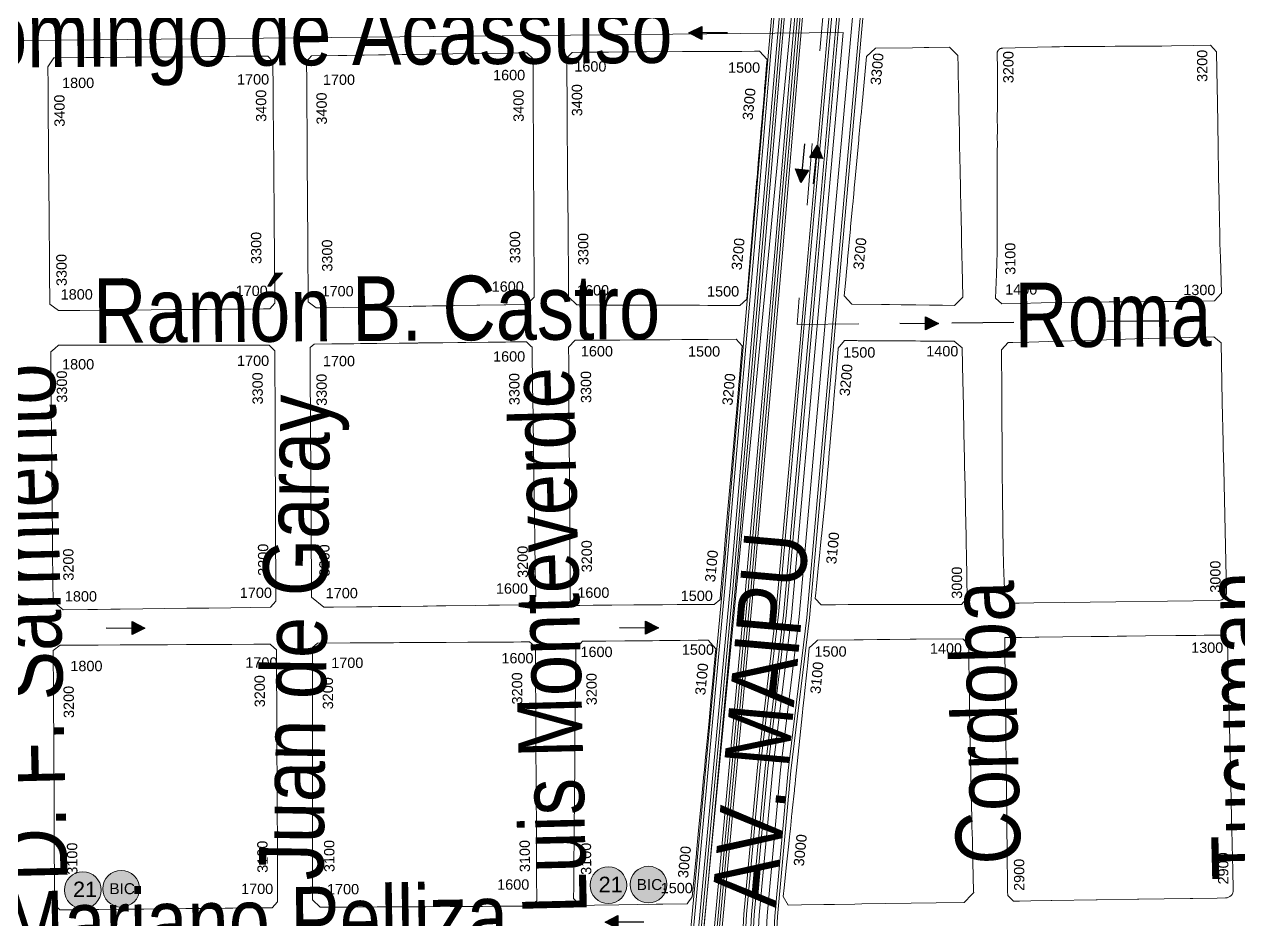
# Model space of a CAD drawing. Header units: millimetres. Extents: x 11558 to 23675, y 49449 to 61482.
# Drawn here: x 19556.8 to 20027.1, y 57020 to 57366.7 of the extents above; entities that cross this region are included whole.
import ezdxf

# ---------------------------------------------------------------- set-up
doc = ezdxf.new("R2010")
doc.units = ezdxf.units.MM
doc.linetypes.add('ACAD_ISO03W100', pattern=[30, 12, -18])
for name, color, linetype in [('0. plano base - nombres calles', 22, 'Continuous'), ('0. Plano Base - PLANO', 254, 'Continuous'), ('0. Plano base - sentido calles', 253, 'Continuous'), ('0.BARRIOS - DIVISIÓN', 12, 'ACAD_ISO03W100'), ('7. puesta en valor CC la lucila', 212, 'Continuous'), ('Linea 343 IDA', 55, 'Continuous'), ('Linea 343 REGRESO', 125, 'Continuous'), ('numeración', 7, 'Continuous')]:
    doc.layers.add(name, color=color, linetype=linetype)
for name, color, linetype, true_color in [('Linea 152 IDA', 7, 'Continuous', 0x070721), ('Linea 152 REGRESO', 7, 'Continuous', 0xff0a0a), ('Linea 19 Estación Carapachay', 7, 'Continuous', 0xa80000), ('Linea 19 Plaza Miserere', 7, 'Continuous', 0x575757), ('Linea 203 IDA', 7, 'Continuous', 0xc2c200), ('Linea 203 REGRESO', 7, 'Continuous', 0x9e7700), ('Linea 21 IDA Ramal F', 7, 'Continuous', 0x001861), ('Linea 21 IDA Ramal G', 7, 'Continuous', 0x001861), ('Linea 21 REGRO Ramal G', 7, 'Continuous', 0x0a47ff), ('Linea 314 IDA', 7, 'Continuous', 0x141414), ('Linea 314 REGRESO', 7, 'Continuous', 0xe00000), ('Linea 365 IDA', 7, 'Continuous', 0xdb6e00), ('Linea 365 REGRESO', 7, 'Continuous', 0xcc3300), ('Linea 60 Constitución-barramcas x Fleming IDA', 7, 'Continuous', 0x660000), ('Linea 60 Constitución-barrancas x Fleming VUELTA', 7, 'Continuous', 0xbcab76), ('Linea 71 IDA', 7, 'Continuous', 0xff2424), ('Linea 71 REGRESO', 7, 'Continuous', 0x2e62ff)]:
    doc.layers.add(name, color=color, linetype=linetype, true_color=true_color)
doc.layers.add('Linea Bicentenario Nueva', color=7, linetype='Continuous', true_color=0x0000cc, transparency=0.05)
doc.layers.get('7. puesta en valor CC la lucila').off()
doc.styles.get("Standard").update_dxf_attribs({"font": 'arial.ttf'})

# ---------------------------------------------------------------- blocks, each defined once
blk = doc.blocks.new('MANZANAS')
at = {"layer": '0. Plano Base - PLANO', "color": 0, "linetype": 'Continuous', "lineweight": 5}
for points in [[(5638456.67, 6181154.19), (5638450.53, 6181150.8), (5638447.32, 6181151.59), (5638443.34, 6181160.02), (5638441.5, 6181163.9), (5638439.63, 6181167.84), (5638435.62, 6181175.57), (5638430.75, 6181184.97), (5638425.88, 6181194.36), (5638421.92, 6181201.98), (5638420.19, 6181205.32), (5638419.44, 6181206.75), (5638417.85, 6181209.83), (5638415.63, 6181214.09), (5638413.88, 6181217.48), (5638412.69, 6181219.77), (5638411.52, 6181222.02), (5638410.07, 6181224.84), (5638409.89, 6181225.18), (5638408.38, 6181228.08), (5638407.02, 6181230.71), (5638404.23, 6181235.87), (5638404.2, 6181235.92), (5638404.17, 6181235.98), (5638404.13, 6181236.05), (5638404.1, 6181236.12), (5638404.06, 6181236.22), (5638404.04, 6181236.29), (5638404.02, 6181236.36), (5638404, 6181236.46), (5638403.98, 6181236.57), (5638403.96, 6181236.68), (5638403.95, 6181236.79), (5638403.95, 6181236.87), (5638403.95, 6181236.94), (5638403.95, 6181237.04), (5638403.96, 6181237.15), (5638403.97, 6181237.26), (5638403.99, 6181237.34), (5638404, 6181237.41), (5638404.03, 6181237.5), (5638404.06, 6181237.59), (5638404.08, 6181237.66), (5638404.11, 6181237.73), (5638404.14, 6181237.8), (5638404.17, 6181237.87), (5638404.2, 6181237.93), (5638404.24, 6181237.99), (5638404.28, 6181238.05), (5638404.33, 6181238.14), (5638404.38, 6181238.21), (5638404.44, 6181238.27), (5638404.5, 6181238.35), (5638404.57, 6181238.42), (5638404.63, 6181238.48), (5638404.69, 6181238.53), (5638404.77, 6181238.6), (5638404.84, 6181238.64), (5638404.93, 6181238.7), (5638404.98, 6181238.74), (5638405.05, 6181238.77), (5638405.12, 6181238.82), (5638405.2, 6181238.85), (5638409.36, 6181241.15), (5638416.99, 6181245.36), (5638421.84, 6181248.04), (5638424.37, 6181249.44), (5638425.97, 6181250.32), (5638427.7, 6181251.23), (5638432.23, 6181253.62), (5638435.97, 6181255.59), (5638439.95, 6181257.69), (5638443.41, 6181259.51), (5638447.55, 6181261.69), (5638452.24, 6181264.16), (5638454.9, 6181265.56), (5638459.39, 6181267.93), (5638462.72, 6181269.74), (5638470.32, 6181273.89), (5638476, 6181276.99), (5638479.27, 6181275.71), (5638482.73, 6181269.31), (5638488.57, 6181258.52), (5638492.62, 6181251.04), (5638496.8, 6181243.31), (5638501.72, 6181234.23), (5638502.36, 6181233.05), (5638506.69, 6181225.05), (5638510.62, 6181217.78), (5638512.7, 6181214.04), (5638514.65, 6181210.53), (5638516.07, 6181207.97), (5638517.32, 6181205.72), (5638524.01, 6181193.68), (5638522.98, 6181189.82), (5638514.62, 6181185.24), (5638514.55, 6181185.2), (5638509.85, 6181182.71), (5638505.31, 6181180.3), (5638503.44, 6181179.31), (5638496.2, 6181175.48), (5638487.03, 6181170.62), (5638479.38, 6181166.55), (5638471.66, 6181162.47), (5638471.59, 6181162.43), (5638463.87, 6181158.16)], [(5638409.21, 6181129.07), (5638398.95, 6181123.88), (5638394.89, 6181125.4), (5638393.03, 6181129.98), (5638390.84, 6181135.35), (5638389.95, 6181137.53), (5638389.8, 6181137.89), (5638389.69, 6181138.17), (5638389.55, 6181138.52), (5638385.06, 6181149.55), (5638384.92, 6181149.88), (5638384.76, 6181150.28), (5638381.79, 6181157.59), (5638381.66, 6181157.9), (5638381.49, 6181158.32), (5638379.92, 6181162.18), (5638378.46, 6181165.76), (5638378.32, 6181166.1), (5638378.15, 6181166.52), (5638372.01, 6181181.61), (5638371.87, 6181181.97), (5638371.69, 6181182.41), (5638370.09, 6181186.33), (5638368.67, 6181189.82), (5638368.51, 6181190.23), (5638368.38, 6181190.54), (5638366.76, 6181194.53), (5638365.2, 6181198.36), (5638365.17, 6181198.43), (5638359.81, 6181211.61), (5638361.42, 6181216.08), (5638374.05, 6181222.84), (5638378.02, 6181224.96), (5638379.64, 6181225.83), (5638386.67, 6181229.59), (5638391.02, 6181228.29), (5638393.12, 6181224.44), (5638394.58, 6181221.76), (5638394.76, 6181221.42), (5638396.42, 6181218.38), (5638397.04, 6181217.24), (5638398.98, 6181213.69), (5638399.33, 6181213.04), (5638401.38, 6181209.3), (5638402.8, 6181206.68), (5638403.24, 6181205.88), (5638403.49, 6181205.42), (5638404.89, 6181202.86), (5638406.77, 6181199.41), (5638407.19, 6181198.64), (5638410.56, 6181192.46), (5638411.81, 6181190.16), (5638416.19, 6181182.13), (5638416.42, 6181181.71), (5638421.11, 6181173.11), (5638424.03, 6181167.75), (5638425.33, 6181165.37), (5638425.42, 6181165.2), (5638428.11, 6181160.27), (5638430.06, 6181156.7), (5638435.83, 6181146.12), (5638434.51, 6181141.86), (5638430.34, 6181139.75), (5638425.86, 6181137.48), (5638421.06, 6181135.06), (5638416.59, 6181132.8), (5638416.09, 6181132.55), (5638411.97, 6181130.47)], [(5638305.33, 6181074.92), (5638304.64, 6181074.56), (5638300.3, 6181075.92), (5638299.19, 6181078.02), (5638295.21, 6181085.52), (5638294.67, 6181086.54), (5638291.16, 6181093.17), (5638287.11, 6181100.82), (5638283.05, 6181108.47), (5638279, 6181116.13), (5638275, 6181123.67), (5638270.93, 6181131.37), (5638269.61, 6181133.87), (5638268.18, 6181136.58), (5638266.89, 6181139.01), (5638264.97, 6181142.65), (5638264.49, 6181143.56), (5638263.41, 6181145.61), (5638262.87, 6181146.63), (5638261.65, 6181148.93), (5638260.39, 6181151.33), (5638259.09, 6181153.79), (5638257.03, 6181157.68), (5638257.29, 6181158.55), (5638257.88, 6181160.47), (5638261.98, 6181162.65), (5638265.11, 6181164.31), (5638270.38, 6181167.11), (5638275.53, 6181169.82), (5638277.61, 6181170.91), (5638283.34, 6181173.93), (5638295.69, 6181180.43), (5638298.65, 6181181.99), (5638298.92, 6181182.14), (5638303.12, 6181184.34), (5638310.52, 6181188.24), (5638316.09, 6181191.17), (5638320.35, 6181193.41), (5638322.1, 6181194.33), (5638326.16, 6181192.87), (5638327.01, 6181190.84), (5638328.97, 6181186.1), (5638330.09, 6181183.42), (5638330.45, 6181182.56), (5638330.92, 6181181.43), (5638333.3, 6181175.71), (5638333.81, 6181174.5), (5638333.99, 6181174.06), (5638334.96, 6181171.74), (5638336.99, 6181166.85), (5638337.17, 6181166.43), (5638338.38, 6181163.52), (5638340.51, 6181158.41), (5638341.01, 6181157.22), (5638343.82, 6181150.45), (5638344.02, 6181149.97), (5638346.94, 6181142.96), (5638347.18, 6181142.38), (5638347.27, 6181142.19), (5638349.33, 6181137.22), (5638350.48, 6181134.46), (5638350.57, 6181134.26), (5638355.85, 6181121.57), (5638357.21, 6181118.31), (5638357.64, 6181117.27), (5638361.95, 6181106.92), (5638360.67, 6181103.46), (5638353.21, 6181099.61), (5638349.65, 6181097.77), (5638346.88, 6181096.35), (5638344.46, 6181095.1), (5638336.94, 6181091.22), (5638333.71, 6181089.55), (5638329.07, 6181087.16), (5638326.22, 6181085.69), (5638325.34, 6181085.24), (5638321.3, 6181083.15), (5638312.37, 6181078.55)], [(5638219.01, 6181028.88), (5638215.54, 6181027), (5638211.71, 6181027.65), (5638209.25, 6181032.31), (5638207.37, 6181035.88), (5638207.13, 6181036.34), (5638206.16, 6181038.16), (5638202.17, 6181045.73), (5638198.13, 6181053.38), (5638196.42, 6181056.62), (5638194.94, 6181059.44), (5638193.67, 6181061.83), (5638192.03, 6181064.94), (5638187.65, 6181073.25), (5638186.04, 6181076.29), (5638181.9, 6181084.13), (5638180.18, 6181087.39), (5638179.19, 6181089.27), (5638177.99, 6181091.55), (5638175.24, 6181096.77), (5638173.88, 6181099.33), (5638172.08, 6181102.74), (5638168.28, 6181109.95), (5638168.57, 6181111.23), (5638168.62, 6181111.44), (5638168.91, 6181112.74), (5638178.04, 6181117.64), (5638180.67, 6181119.05), (5638180.97, 6181119.21), (5638184.9, 6181121.33), (5638186.94, 6181122.42), (5638191.87, 6181125.06), (5638194.18, 6181126.31), (5638199.86, 6181129.36), (5638201.94, 6181130.47), (5638208.31, 6181133.9), (5638209.66, 6181134.62), (5638217.15, 6181138.64), (5638224.91, 6181142.81), (5638236.11, 6181148.83), (5638240.25, 6181151.05), (5638242.48, 6181152.25), (5638245.6, 6181151.31), (5638246.75, 6181149.12), (5638248.67, 6181145.47), (5638249.84, 6181143.25), (5638251.11, 6181140.83), (5638255.28, 6181132.9), (5638259.23, 6181125.39), (5638263.29, 6181117.67), (5638267.34, 6181109.97), (5638271.32, 6181102.39), (5638275.24, 6181094.93), (5638275.43, 6181094.58), (5638276.83, 6181091.92), (5638279.3, 6181087.22), (5638283.27, 6181079.68), (5638285.15, 6181076.09), (5638288.56, 6181069.62), (5638287.46, 6181065.86), (5638280.21, 6181061.94), (5638279.64, 6181061.63), (5638271.29, 6181057.12), (5638270.34, 6181056.6), (5638262.79, 6181052.53), (5638261.62, 6181051.9), (5638259.05, 6181050.51), (5638258.54, 6181050.23), (5638258.02, 6181049.95), (5638255.6, 6181048.65), (5638255.19, 6181048.42), (5638252.87, 6181047.17), (5638251.56, 6181046.46), (5638249.97, 6181045.6), (5638248.55, 6181044.84), (5638247.82, 6181044.44), (5638247.5, 6181044.27), (5638247.26, 6181044.14), (5638240.55, 6181040.52), (5638240.11, 6181040.28), (5638239.89, 6181040.16), (5638237.77, 6181039.02), (5638232.38, 6181036.1), (5638224.78, 6181032)], [(5638447.02, 6181017.76), (5638442.06, 6181015.17), (5638438.89, 6181016.3), (5638438.11, 6181018.27), (5638437.16, 6181020.66), (5638434.06, 6181028.47), (5638433.76, 6181029.23), (5638430.29, 6181037.93), (5638430.15, 6181038.28), (5638429.98, 6181038.7), (5638426.6, 6181047.19), (5638426.44, 6181047.58), (5638426.25, 6181048.05), (5638423.72, 6181054.41), (5638422.67, 6181056.93), (5638420.8, 6181061.44), (5638418.71, 6181066.48), (5638417.52, 6181069.32), (5638417.38, 6181069.68), (5638416.14, 6181072.67), (5638415.07, 6181075.23), (5638415.02, 6181075.36), (5638414.95, 6181075.52), (5638411.12, 6181084.73), (5638411.07, 6181084.86), (5638411.01, 6181084.99), (5638409.13, 6181089.53), (5638407.46, 6181093.56), (5638407.29, 6181093.97), (5638407.09, 6181094.46), (5638405.79, 6181097.59), (5638404.63, 6181100.38), (5638402.31, 6181105.97), (5638402.12, 6181106.42), (5638403.01, 6181110.12), (5638404.38, 6181110.82), (5638407.22, 6181112.28), (5638407.65, 6181112.5), (5638409.74, 6181113.57), (5638414.99, 6181116.26), (5638417.79, 6181117.7), (5638426.72, 6181122.27), (5638427.47, 6181122.66), (5638429.1, 6181123.49), (5638439.23, 6181128.68), (5638440.72, 6181129.44), (5638444.76, 6181128.59), (5638450.98, 6181117.18), (5638452.91, 6181113.65), (5638455.82, 6181108.31), (5638460.57, 6181099.59), (5638465.3, 6181090.9), (5638466.67, 6181088.39), (5638470.3, 6181081.72), (5638474.84, 6181073.4), (5638479.61, 6181064.63), (5638481.22, 6181061.69), (5638482.95, 6181058.5), (5638484.38, 6181055.88), (5638485.92, 6181053.05), (5638486, 6181052.92), (5638486.13, 6181052.67), (5638487.46, 6181050.23), (5638491.06, 6181043.61), (5638490.22, 6181040.33), (5638486.9, 6181038.6), (5638485.78, 6181038.01), (5638484.66, 6181037.43), (5638481.31, 6181035.68), (5638478.38, 6181034.15), (5638471.16, 6181030.38), (5638462.61, 6181025.91), (5638462.08, 6181025.63), (5638451.4, 6181020.06)], [(5638128.26, 6180980.46), (5638127.44, 6180980.03), (5638123.34, 6180980.71), (5638122.29, 6180982.69), (5638118.62, 6180989.63), (5638117.92, 6180990.95), (5638113.88, 6180998.57), (5638109.85, 6181006.17), (5638105.69, 6181014.02), (5638103.57, 6181018.02), (5638102.89, 6181019.3), (5638101.64, 6181021.66), (5638097.72, 6181029.06), (5638097.22, 6181030.01), (5638096.74, 6181030.91), (5638095.43, 6181033.39), (5638093.64, 6181036.77), (5638089.59, 6181044.41), (5638085.55, 6181052.03), (5638084.18, 6181054.62), (5638083.2, 6181056.46), (5638080.81, 6181060.98), (5638080.29, 6181061.96), (5638080.74, 6181066.01), (5638081.49, 6181066.41), (5638091.71, 6181071.84), (5638094.51, 6181073.32), (5638097.87, 6181075.11), (5638105.48, 6181079.14), (5638109.33, 6181081.19), (5638128.71, 6181091.48), (5638134.39, 6181094.5), (5638136.17, 6181095.44), (5638140.79, 6181097.89), (5638143.15, 6181099.15), (5638143.95, 6181099.57), (5638146.72, 6181101.04), (5638150.73, 6181103.17), (5638150.78, 6181103.2), (5638153.97, 6181104.89), (5638156.67, 6181103.93), (5638158.7, 6181100.1), (5638159.94, 6181097.76), (5638162.36, 6181093.19), (5638163.91, 6181090.28), (5638166.49, 6181085.41), (5638168.31, 6181081.98), (5638170.35, 6181078.13), (5638171.09, 6181076.75), (5638174.47, 6181070.37), (5638175.87, 6181067.73), (5638175.97, 6181067.55), (5638178.63, 6181062.54), (5638182.53, 6181055.18), (5638186.6, 6181047.51), (5638187, 6181046.76), (5638190.57, 6181040.03), (5638190.81, 6181039.58), (5638191.99, 6181037.34), (5638194.91, 6181031.84), (5638196.96, 6181027.99), (5638200.51, 6181021.29), (5638199.74, 6181018.36), (5638197.67, 6181017.26), (5638193.36, 6181014.98), (5638182.08, 6181008.99), (5638180.82, 6181008.33), (5638178.32, 6181007), (5638174.26, 6181004.85), (5638166.82, 6181000.91), (5638159.17, 6180996.85), (5638151.41, 6180992.73), (5638143.77, 6180988.68), (5638134.74, 6180983.9), (5638129.67, 6180981.21)], [(5638359.28, 6180971.88), (5638358.1, 6180971.25), (5638354.98, 6180972.07), (5638354.61, 6180972.78), (5638350.06, 6180981.39), (5638349.63, 6180982.19), (5638348.43, 6180984.47), (5638347.17, 6180986.87), (5638344.37, 6180992.16), (5638340.26, 6180999.96), (5638336.28, 6181007.48), (5638336.24, 6181007.52), (5638334.89, 6181010.13), (5638333.13, 6181013.45), (5638332.18, 6181015.25), (5638330.66, 6181018.14), (5638327.93, 6181023.31), (5638324.04, 6181030.67), (5638320.22, 6181037.91), (5638316.15, 6181045.63), (5638311.97, 6181053.53), (5638309.33, 6181058.55), (5638310.32, 6181062.09), (5638313.22, 6181063.62), (5638315.98, 6181065.07), (5638319.42, 6181066.89), (5638323.13, 6181068.84), (5638325.69, 6181070.2), (5638330.05, 6181072.5), (5638333.68, 6181074.41), (5638334.26, 6181074.72), (5638338.39, 6181076.9), (5638342.72, 6181079.19), (5638346.92, 6181081.4), (5638351.86, 6181084.01), (5638355.88, 6181086.13), (5638365.54, 6181091.23), (5638368.76, 6181090.05), (5638371.69, 6181082.95), (5638373.62, 6181078.28), (5638374.52, 6181076.12), (5638374.6, 6181075.91), (5638377.52, 6181068.84), (5638380.88, 6181060.72), (5638384.24, 6181052.58), (5638387.58, 6181044.48), (5638390.84, 6181036.6), (5638394.06, 6181028.79), (5638394.15, 6181028.57), (5638397.55, 6181020.36), (5638400.84, 6181012.39), (5638403.23, 6181006.6), (5638403.95, 6181004.86), (5638403.99, 6181004.77), (5638405.54, 6181001.03), (5638406.45, 6180998.85), (5638406.42, 6180998.8), (5638405.31, 6180996.21), (5638405.24, 6180996.18), (5638399.69, 6180993.24), (5638393, 6180989.71), (5638392.6, 6180989.5), (5638387.55, 6180986.83), (5638385.4, 6180985.69), (5638383.31, 6180984.58), (5638382.52, 6180984.17), (5638377.8, 6180981.67), (5638370.22, 6180977.66), (5638367.13, 6180976.03), (5638365.66, 6180975.25), (5638363.79, 6180974.27)], [(5638273.2, 6180926.33), (5638271.6, 6180925.47), (5638265.59, 6180926.81), (5638261.04, 6180935.45), (5638259.74, 6180937.92), (5638259.45, 6180938.45), (5638259.39, 6180938.57), (5638258.03, 6180941.15), (5638255.62, 6180945.72), (5638251.25, 6180954.01), (5638247.25, 6180961.58), (5638243.64, 6180968.44), (5638243.43, 6180968.82), (5638239.91, 6180975.5), (5638238.42, 6180978.34), (5638235.95, 6180983.01), (5638234.45, 6180985.85), (5638232.14, 6180990.23), (5638230.87, 6180992.63), (5638228.17, 6180997.77), (5638226.72, 6181000.5), (5638225.58, 6181002.68), (5638224.28, 6181005.14), (5638222.67, 6181008.2), (5638221.14, 6181011.08), (5638220.53, 6181012.25), (5638221.36, 6181014.21), (5638221.41, 6181014.24), (5638227.35, 6181017.41), (5638230.12, 6181018.88), (5638232.66, 6181020.24), (5638234.93, 6181021.45), (5638237.1, 6181022.61), (5638241.5, 6181024.95), (5638242.73, 6181025.61), (5638250.39, 6181029.69), (5638251.19, 6181030.12), (5638253.24, 6181031.21), (5638253.38, 6181031.29), (5638254.47, 6181031.87), (5638255.09, 6181032.2), (5638256.73, 6181033.07), (5638256.93, 6181033.18), (5638257.51, 6181033.49), (5638265.33, 6181037.66), (5638270.38, 6181040.35), (5638273.16, 6181041.84), (5638280.79, 6181045.9), (5638286.72, 6181049.06), (5638288.39, 6181049.96), (5638292.21, 6181051.99), (5638293.86, 6181052.88), (5638296.13, 6181052.19), (5638296.76, 6181052.01), (5638299.89, 6181046.2), (5638301.24, 6181043.69), (5638301.78, 6181042.69), (5638303.11, 6181040.22), (5638307.18, 6181032.66), (5638308.84, 6181029.58), (5638310.47, 6181026.55), (5638311.92, 6181023.87), (5638313.23, 6181021.44), (5638316.11, 6181016.08), (5638317.79, 6181012.97), (5638319.69, 6181009.44), (5638323.63, 6181002.11), (5638327.57, 6180994.81), (5638332.5, 6180985.66), (5638337.43, 6180976.5), (5638342.45, 6180967.18), (5638340.75, 6180962.49), (5638331.62, 6180957.6), (5638327.83, 6180955.57), (5638323.33, 6180953.17), (5638313.25, 6180947.77), (5638311.26, 6180946.7), (5638310.05, 6180946.05), (5638306.99, 6180944.42), (5638305.59, 6180943.67), (5638297.88, 6180939.54), (5638290.31, 6180935.49), (5638287.98, 6180934.24), (5638282.81, 6180931.47), (5638274.94, 6180927.26)], [(5638531.75, 6180969.09), (5638533.5, 6180965.93), (5638535.99, 6180961.43), (5638539.98, 6180954.2), (5638540.13, 6180953.93), (5638545.69, 6180943.86), (5638545.88, 6180943.53), (5638545.58, 6180942.53), (5638544.34, 6180938.42), (5638534.8, 6180933.28), (5638526.35, 6180928.73), (5638517.49, 6180923.96), (5638509.44, 6180919.63), (5638507.03, 6180918.33), (5638500.15, 6180914.62), (5638496.49, 6180912.65), (5638488.87, 6180908.55), (5638484.35, 6180906.11), (5638481.12, 6180908.22), (5638479.9, 6180911.32), (5638476.63, 6180919.63), (5638475.33, 6180922.92), (5638473.65, 6180927.21), (5638472.62, 6180929.82), (5638472.23, 6180930.8), (5638471.46, 6180932.77), (5638470.98, 6180933.98), (5638470.42, 6180935.4), (5638469.26, 6180938.35), (5638469.12, 6180938.73), (5638468.9, 6180939.28), (5638466.03, 6180946.56), (5638465.81, 6180947.15), (5638465.12, 6180948.89), (5638464.46, 6180950.56), (5638462.23, 6180956.24), (5638454.92, 6180974.82), (5638454.33, 6180976.33), (5638452.74, 6180980.36), (5638452.28, 6180981.53), (5638449.12, 6180989.57), (5638448.74, 6180990.54), (5638447.78, 6180992.97), (5638445.7, 6180998.28), (5638446.84, 6181001.5), (5638447.15, 6181002.36), (5638447.27, 6181002.43), (5638459.71, 6181009.03), (5638459.92, 6181009.14), (5638462.8, 6181010.67), (5638467.56, 6181013.2), (5638471.94, 6181015.52), (5638478.82, 6181019.17), (5638480.95, 6181020.3), (5638496.83, 6181028.73), (5638499.95, 6181027.72), (5638504.16, 6181019.86), (5638505.14, 6181018.02), (5638505.7, 6181016.98), (5638507.43, 6181013.77), (5638510.1, 6181008.8), (5638510.48, 6181008.1), (5638512.09, 6181005.15), (5638514.5, 6181000.7), (5638515.08, 6180999.65), (5638518.93, 6180992.56), (5638523.45, 6180984.27), (5638527.67, 6180976.51)], [(5638190.96, 6180882.62), (5638182.45, 6180878.06), (5638180.47, 6180878.48), (5638177.53, 6180879.12), (5638173.98, 6180885.8), (5638173.11, 6180887.43), (5638169.1, 6180895), (5638164.98, 6180902.75), (5638160.91, 6180910.42), (5638156.88, 6180918), (5638156.59, 6180918.54), (5638154.36, 6180922.75), (5638152.76, 6180925.76), (5638151.79, 6180927.6), (5638148.74, 6180933.33), (5638140.75, 6180948.38), (5638137.56, 6180954.38), (5638136.52, 6180956.33), (5638132.2, 6180964.49), (5638132.97, 6180966.42), (5638133.66, 6180968.17), (5638137.49, 6180970.16), (5638139.57, 6180971.24), (5638146.36, 6180974.77), (5638151.46, 6180977.43), (5638154.13, 6180978.82), (5638161.71, 6180982.76), (5638165.02, 6180984.48), (5638169.43, 6180986.78), (5638173.71, 6180989), (5638177.28, 6180990.86), (5638184.97, 6180994.86), (5638189.76, 6180997.35), (5638192.44, 6180998.75), (5638192.93, 6180999), (5638197.53, 6181001.39), (5638200.24, 6181002.8), (5638203.73, 6181004.62), (5638205.57, 6181005.58), (5638206.01, 6181005.81), (5638207.29, 6181005.41), (5638208.99, 6181004.89), (5638211.49, 6181000.13), (5638211.91, 6180999.32), (5638213.56, 6180996.19), (5638217.39, 6180988.87), (5638221.39, 6180981.26), (5638225.49, 6180973.45), (5638229.61, 6180965.59), (5638233.66, 6180957.87), (5638235.71, 6180953.96), (5638237.8, 6180949.97), (5638238.09, 6180949.43), (5638240.07, 6180945.65), (5638241.61, 6180942.71), (5638243.29, 6180939.51), (5638245.81, 6180934.71), (5638247.1, 6180932.24), (5638249.67, 6180927.34), (5638250.99, 6180924.83), (5638252.54, 6180921.87), (5638254.04, 6180919.02), (5638253.33, 6180916.03), (5638246.56, 6180912.4), (5638239.73, 6180908.74), (5638232.19, 6180904.7), (5638224.69, 6180900.68), (5638217.09, 6180896.62), (5638209.68, 6180892.65), (5638201.91, 6180888.48), (5638201.56, 6180888.3), (5638198.71, 6180886.77), (5638194.24, 6180884.38)], [(5638417.78, 6180871.44), (5638413.13, 6180868.91), (5638409.42, 6180870.07), (5638407.32, 6180874.21), (5638403.86, 6180881.01), (5638402.35, 6180883.97), (5638401.96, 6180884.74), (5638400.21, 6180888.18), (5638397.17, 6180894.15), (5638395.71, 6180897.02), (5638393.53, 6180901.32), (5638390.96, 6180906.35), (5638386.23, 6180915.67), (5638381.6, 6180924.76), (5638376.9, 6180933.99), (5638372.08, 6180943.48), (5638366.28, 6180954.88), (5638365.66, 6180956.1), (5638366.6, 6180960.02), (5638369.03, 6180961.31), (5638372.58, 6180963.19), (5638372.82, 6180963.32), (5638374.59, 6180964.26), (5638381.09, 6180967.7), (5638381.19, 6180967.75), (5638381.38, 6180967.86), (5638382.83, 6180968.62), (5638388.48, 6180971.62), (5638390, 6180972.42), (5638390.58, 6180972.73), (5638392.99, 6180974.01), (5638399.13, 6180977.26), (5638400, 6180977.72), (5638406.14, 6180980.97), (5638409.55, 6180982.78), (5638413.78, 6180981.17), (5638414.64, 6180979.05), (5638415.3, 6180977.42), (5638416.66, 6180974.07), (5638416.95, 6180973.34), (5638417.83, 6180971.15), (5638419.93, 6180965.96), (5638420.25, 6180965.17), (5638424.26, 6180955.27), (5638428.15, 6180945.64), (5638430.06, 6180940.92), (5638430.83, 6180939.02), (5638431.86, 6180936.47), (5638432.05, 6180936.01), (5638435.87, 6180926.56), (5638439.72, 6180917.03), (5638443.45, 6180907.82), (5638443.65, 6180907.32), (5638447.51, 6180897.79), (5638449, 6180894.09), (5638449.92, 6180891.83), (5638449.81, 6180891.16), (5638449.53, 6180889.45), (5638449.37, 6180888.47), (5638441.09, 6180884), (5638440.66, 6180883.77), (5638439.2, 6180882.98), (5638438.84, 6180882.79), (5638426.09, 6180875.9)], [(5638326.97, 6180823.42), (5638323.86, 6180821.78), (5638319.98, 6180822.99), (5638317.44, 6180827.82), (5638315.43, 6180831.64), (5638314.66, 6180833.12), (5638304.45, 6180852.79), (5638302.77, 6180856.04), (5638299.98, 6180861.4), (5638296.78, 6180867.57), (5638295.61, 6180869.84), (5638291.3, 6180878.14), (5638288.09, 6180884.32), (5638286.86, 6180886.7), (5638282.08, 6180895.9), (5638279.44, 6180901), (5638274.96, 6180909.64), (5638275.83, 6180912.06), (5638276.09, 6180912.2), (5638286.99, 6180917.94), (5638295.26, 6180922.3), (5638298.48, 6180923.99), (5638301.88, 6180925.78), (5638303.88, 6180926.84), (5638312.02, 6180931.12), (5638314.5, 6180932.43), (5638319.93, 6180935.29), (5638327.31, 6180939.17), (5638335.1, 6180943.27), (5638343.01, 6180947.43), (5638345.64, 6180948.82), (5638347.22, 6180949.65), (5638348.53, 6180950.34), (5638349.69, 6180950.09), (5638351.4, 6180949.71), (5638353.91, 6180944.94), (5638357, 6180939.07), (5638358.8, 6180935.65), (5638360.61, 6180932.2), (5638363.68, 6180926.37), (5638364.84, 6180924.17), (5638366.59, 6180920.84), (5638368.4, 6180917.41), (5638370.63, 6180913.16), (5638374.58, 6180905.64), (5638376.48, 6180902.03), (5638378.25, 6180898.68), (5638378.61, 6180897.99), (5638383.17, 6180889.32), (5638384.8, 6180886.22), (5638387.63, 6180880.84), (5638392.76, 6180871.1), (5638397.17, 6180862.72), (5638395.74, 6180859.57), (5638388.49, 6180855.76), (5638385.23, 6180854.05), (5638379.54, 6180851.06), (5638376.95, 6180849.69), (5638376.52, 6180849.46), (5638368.86, 6180845.44), (5638368.44, 6180845.22), (5638360.14, 6180840.85), (5638351.63, 6180836.38), (5638349.02, 6180835.01), (5638346.42, 6180833.64), (5638343.48, 6180832.1), (5638334.88, 6180827.58)], [(5638240.7, 6180777.45), (5638234.93, 6180774.37), (5638232.14, 6180775.3), (5638231.18, 6180777.12), (5638226.17, 6180786.64), (5638223.47, 6180791.78), (5638218.41, 6180801.4), (5638217.35, 6180803.4), (5638217.15, 6180803.8), (5638215.65, 6180806.64), (5638214.94, 6180808), (5638213.16, 6180811.37), (5638205.46, 6180826.02), (5638201.54, 6180833.47), (5638200.19, 6180836.04), (5638198.77, 6180838.73), (5638197.55, 6180841.05), (5638193.92, 6180847.95), (5638186.32, 6180862.39), (5638187.78, 6180865.37), (5638188.64, 6180865.82), (5638193.33, 6180868.3), (5638200.86, 6180872.26), (5638208.38, 6180876.22), (5638215.96, 6180880.21), (5638218.45, 6180881.52), (5638222.74, 6180883.78), (5638223.76, 6180884.32), (5638224.57, 6180884.74), (5638231.04, 6180888.15), (5638238.67, 6180892.17), (5638246.57, 6180896.32), (5638254.13, 6180900.31), (5638259.53, 6180903.15), (5638259.77, 6180903.28), (5638260.09, 6180903.19), (5638262.93, 6180902.46), (5638263.01, 6180902.29), (5638265.81, 6180896.93), (5638266.6, 6180895.47), (5638267.69, 6180893.39), (5638269.76, 6180889.45), (5638270.95, 6180887.19), (5638272.96, 6180883.37), (5638273.99, 6180881.4), (5638278.02, 6180873.73), (5638279.42, 6180871.07), (5638281.94, 6180866.28), (5638285.62, 6180859.29), (5638289.3, 6180852.28), (5638293.41, 6180844.45), (5638295.77, 6180839.97), (5638297.74, 6180836.23), (5638298, 6180835.72), (5638300.21, 6180831.53), (5638303.2, 6180825.84), (5638306.98, 6180818.64), (5638308.35, 6180816.02), (5638307.5, 6180813.07), (5638302.01, 6180810.15), (5638298.63, 6180808.34), (5638294.02, 6180805.89), (5638291.39, 6180804.45), (5638286.31, 6180801.78), (5638278.83, 6180797.79), (5638278, 6180797.34), (5638275.13, 6180795.81), (5638271.12, 6180793.67), (5638270.66, 6180793.43), (5638263.64, 6180789.68), (5638261.55, 6180788.57), (5638260.74, 6180788.14), (5638256.01, 6180785.62), (5638248.21, 6180781.46), (5638245.93, 6180780.24)]]:
    blk.add_lwpolyline(points, close=True, dxfattribs=at)
for points in [[(5638577.98, 6181087.69), (5638525.29, 6181059.4), (5638514.8, 6181053.77), (5638509.85, 6181051.12), (5638507.55, 6181049.88), (5638506.4, 6181050.26), (5638505.91, 6181050.42), (5638503.55, 6181051.2), (5638500.87, 6181055.89), (5638497.55, 6181061.67), (5638494.67, 6181066.91), (5638490.89, 6181073.78), (5638489.88, 6181075.69), (5638485.24, 6181084.47), (5638480.37, 6181093.68), (5638475.8, 6181102.32), (5638471.05, 6181111.3), (5638466.28, 6181120.34), (5638458.54, 6181134.98), (5638459.6, 6181138.65), (5638461.15, 6181139.51), (5638466.61, 6181142.55), (5638476.56, 6181148.08), (5638489.65, 6181155.36), (5638502.5, 6181162.51), (5638516.64, 6181170.37), (5638529.2, 6181177.35), (5638532.77, 6181176.53), (5638543.72, 6181156.53), (5638543.83, 6181156.34), (5638551.18, 6181142.92), (5638552.15, 6181141.15), (5638556.03, 6181134.06), (5638556.19, 6181133.77), (5638579.2, 6181091.77, -0.416688)], [(5638563.17, 6180948.77), (5638561.09, 6180947.65), (5638560.39, 6180947.88), (5638558.07, 6180948.63), (5638557.34, 6180950.01), (5638557.29, 6180950.1), (5638554.85, 6180954.66), (5638554.62, 6180955.08), (5638552.06, 6180959.88), (5638551.6, 6180960.73), (5638551.46, 6180961), (5638551.37, 6180961.16), (5638549.78, 6180964.13), (5638549.14, 6180965.34), (5638548.47, 6180966.6), (5638547.2, 6180968.97), (5638546.97, 6180969.4), (5638546.03, 6180971.16), (5638543.34, 6180976.2), (5638542.13, 6180978.47), (5638539.3, 6180983.75), (5638535.08, 6180991.65), (5638532.38, 6180996.7), (5638530.87, 6180999.51), (5638526.71, 6181007.3), (5638522.41, 6181015.35), (5638521.42, 6181017.21), (5638520.63, 6181018.67), (5638520.39, 6181019.13), (5638518.32, 6181023), (5638516.51, 6181026.38), (5638515.26, 6181028.74), (5638513.29, 6181032.41), (5638512.27, 6181034.33), (5638511.03, 6181036.65), (5638516.43, 6181039.54), (5638516.78, 6181039.73), (5638521.48, 6181042.24), (5638522.69, 6181042.88), (5638530.92, 6181047.28), (5638540.52, 6181052.41), (5638546.45, 6181055.58), (5638549.43, 6181057.17), (5638552.66, 6181058.9), (5638559.13, 6181062.36), (5638569.46, 6181067.88), (5638572.83, 6181069.68), (5638576.28, 6181071.52), (5638579.12, 6181073.05), (5638584.48, 6181075.91, -0.410769), (5638588.53, 6181074.71), (5638590.59, 6181070.95), (5638593.5, 6181065.65), (5638596.31, 6181060.53), (5638596.61, 6181059.99), (5638596.67, 6181059.88), (5638600.08, 6181053.66), (5638606.6, 6181041.79), (5638611.67, 6181032.57), (5638621.2, 6181015.2), (5638625.87, 6181006.69), (5638626.22, 6181006.06), (5638630.93, 6180997.48), (5638634.63, 6180990.75, -0.416409), (5638633.42, 6180986.66), (5638630.54, 6180985.11), (5638622.26, 6180980.64), (5638621.39, 6180980.17), (5638612.47, 6180975.36), (5638603.83, 6180970.7), (5638603.4, 6180970.47), (5638589.62, 6180963.04), (5638589.28, 6180962.85), (5638574.23, 6180954.74), (5638573.96, 6180954.59), (5638567.04, 6180950.86)]]:
    blk.add_lwpolyline(points, format="xyb", close=True, dxfattribs=at)
blk = doc.blocks.new('21 azul')
at = {"layer": 'Linea 21 IDA Ramal F', "lineweight": 211, "true_color": 0xededed}
h = blk.add_hatch(color=7, dxfattribs=at)
h.dxf.hatch_style = 1
edge = h.paths.add_edge_path()
edge.add_arc((0, 0), 7.11, 0, 360)
at = {"layer": 'Linea 21 IDA Ramal F', "lineweight": 9}
blk.add_circle((0, 0), 7.11, dxfattribs=at)
at = {"layer": 'Linea 21 IDA Ramal F', "lineweight": 211, "insert": (-3.78, 3.29), "char_height": 6, "attachment_point": 1}
blk.add_mtext_dynamic_manual_height_columns('21', width=8.5711, gutter_width=12.5, heights=[0], dxfattribs=at)
blk = doc.blocks.new('bic. nueva verde')
at = {"layer": 'Linea Bicentenario Nueva', "lineweight": 211, "true_color": 0xededed}
h = blk.add_hatch(color=7, dxfattribs=at)
h.dxf.hatch_style = 1
edge = h.paths.add_edge_path()
edge.add_arc((0, 0), 7.11, 0, 360)
at = {"layer": 'Linea Bicentenario Nueva', "color": 62, "lineweight": 9, "true_color": 0xa2c01b}
blk.add_circle((0, 0), 7.11, dxfattribs=at)
at = {"layer": 'Linea Bicentenario Nueva', "color": 62, "lineweight": 15, "true_color": 0xa2c01b, "insert": (-4.55, 2.15), "char_height": 4.25, "attachment_point": 1}
blk.add_mtext_dynamic_manual_height_columns('BIC.', width=16.4579, gutter_width=12.5, heights=[0], dxfattribs=at)

msp = doc.modelspace()

# ---------------------------------------------------------------- hatches: boundary and pattern name
at = {"layer": '0. Plano base - sentido calles', "linetype": 'Continuous', "lineweight": 25, "ltscale": 2, "true_color": 0x1a1a1a}
h = msp.add_hatch(color=250, dxfattribs=at)
h.dxf.hatch_style = 1
h.paths.add_polyline_path([(19814.18, 57363.33), (19819.18, 57360.84), (19819.18, 57363.34)])
h.paths.add_polyline_path([(19814.18, 57363.33), (19819.18, 57363.34), (19819.17, 57365.84)])
h = msp.add_hatch(color=250, dxfattribs=at)
h.dxf.hatch_style = 1
h.paths.add_polyline_path([(19863.96, 57319.89), (19860.97, 57315.17), (19863.46, 57314.92)])
h.paths.add_polyline_path([(19863.96, 57319.89), (19863.46, 57314.92), (19865.95, 57314.67)])
h = msp.add_hatch(color=250, dxfattribs=at)
h.dxf.hatch_style = 1
h.paths.add_polyline_path([(19857.48, 57305.47), (19860.47, 57310.2), (19857.98, 57310.45)])
h.paths.add_polyline_path([(19857.48, 57305.47), (19857.98, 57310.45), (19855.49, 57310.7)])
h = msp.add_hatch(color=250, dxfattribs=at)
h.dxf.hatch_style = 1
h.paths.add_polyline_path([(19910.84, 57250.82), (19905.87, 57253.38), (19905.84, 57250.88)])
h.paths.add_polyline_path([(19910.84, 57250.82), (19905.84, 57250.88), (19905.81, 57248.38)])
h = msp.add_hatch(color=250, dxfattribs=at)
h.dxf.hatch_style = 1
h.paths.add_polyline_path([(19603.52, 57132.88), (19598.55, 57135.44), (19598.52, 57132.94)])
h.paths.add_polyline_path([(19603.52, 57132.88), (19598.52, 57132.94), (19598.49, 57130.44)])
h = msp.add_hatch(color=250, dxfattribs=at)
h.dxf.hatch_style = 1
h.paths.add_polyline_path([(19802.35, 57132.98), (19797.38, 57135.55), (19797.35, 57133.05)])
h.paths.add_polyline_path([(19802.35, 57132.98), (19797.35, 57133.05), (19797.32, 57130.55)])
h = msp.add_hatch(color=250, dxfattribs=at)
h.dxf.hatch_style = 1
h.paths.add_polyline_path([(19781.69, 57019.09), (19786.69, 57016.6), (19786.69, 57019.1)])
h.paths.add_polyline_path([(19781.69, 57019.09), (19786.69, 57019.1), (19786.68, 57021.6)])
at = {"layer": 'Linea Bicentenario Nueva', "lineweight": 15, "true_color": 0xa2c01b}
h = msp.add_hatch(dxfattribs=at)
h.set_pattern_fill('AR-HBONE', color=62)
h.set_pattern_definition([(45, (4744.12, 3719.56), (1e-14, 143.6841), [304.8, -101.6]), (135, (4815.96, 3791.4), (1e-14, 143.6841), [304.8, -101.6])])
h.paths.add_polyline_path([(19584.96, 57029.35, 1), (19593.33, 57029.35, 1)])
h.paths.add_polyline_path([(19585.58, 57026.71), (19593.63, 57026.71), (19593.63, 57031.86), (19585.58, 57031.86)], flags=9)
h = msp.add_hatch(dxfattribs=at)
h.set_pattern_fill('AR-HBONE', color=62)
h.set_pattern_definition([(45, (4937.39, 3722.87), (1e-14, 143.6841), [304.8, -101.6]), (135, (5009.23, 3794.71), (1e-14, 143.6841), [304.8, -101.6])])
h.paths.add_polyline_path([(19778.23, 57032.66, 1), (19786.59, 57032.66, 1)])
h.paths.add_polyline_path([(19778.85, 57030.02), (19786.89, 57030.02), (19786.89, 57035.18), (19778.85, 57035.18)], flags=9)

# ---------------------------------------------------------------- linework, layer by layer
at = {"layer": '0. Plano base - sentido calles', "color": 250, "linetype": 'Continuous', "lineweight": 25, "ltscale": 2, "true_color": 0x1a1a1a}
for points in [[(19829.18, 57363.36), (19814.18, 57363.33), (19819.17, 57365.84), (19819.18, 57360.84), (19814.18, 57363.33)], [(19858.99, 57320.4), (19857.48, 57305.47), (19855.49, 57310.7), (19860.47, 57310.2), (19857.48, 57305.47)], [(19862.45, 57304.97), (19863.96, 57319.89), (19865.95, 57314.67), (19860.97, 57315.17), (19863.96, 57319.89)], [(19895.84, 57251.01), (19910.84, 57250.82), (19905.81, 57248.38), (19905.87, 57253.38), (19910.84, 57250.82)], [(19588.52, 57133.07), (19603.52, 57132.88), (19598.49, 57130.44), (19598.55, 57135.44), (19603.52, 57132.88)], [(19787.35, 57133.17), (19802.35, 57132.98), (19797.32, 57130.55), (19797.38, 57135.55), (19802.35, 57132.98)], [(19796.69, 57019.11), (19781.69, 57019.09), (19786.68, 57021.6), (19786.69, 57016.6), (19781.69, 57019.09)]]:
    msp.add_lwpolyline(points, dxfattribs=at)
at = {"layer": '0.BARRIOS - DIVISIÓN', "color": 14, "lineweight": 18, "ltscale": 2}
for points in [[(19945.72, 58287.94), (19923.91, 58043.4), (19902.09, 57798.86), (19856.05, 57250.46), (21295.4, 57263.73), (21452.7, 57610.67), (21440.16, 57623.59), (21569.55, 57874.98), (21609.91, 57984.78), (21535.11, 58023.64), (21583.33, 58113.98), (21626.83, 58105.34), (21670.11, 58108.85), (21745.7, 58275.74), (21628.05, 58278.93), (21473.27, 58285.8), (21320.95, 58293.9), (20938.69, 58290.94), (20541.19, 58288.57), (19945.72, 58287.94)], [(17027.55, 58263.71), (19945.72, 58287.94), (19902.09, 57798.86), (19856.05, 57250.46), (20909.53, 57261.75), (21026.57, 57261.35), (21295.4, 57263.73), (21207.14, 57047.24), (21397.73, 57041.84), (21346.41, 56770.65), (21370.88, 56749.89), (21369.71, 56721.79), (21410.13, 56720.2), (21422.01, 56694.22), (21424.96, 56493.28), (21477.94, 56493.24), (21485.42, 56452.7), (21228.86, 56438.95), (21225.94, 56407.63), (21148.42, 56402.76), (21134.38, 56160), (21185.39, 56161.52), (21178.83, 56000.77)]]:
    msp.add_lwpolyline(points, dxfattribs=at)
at = {"layer": 'Linea 152 IDA', "lineweight": 15}
msp.add_lwpolyline([(18009.26, 57684.42), (19886.73, 57702.15), (19886.56, 57700.15), (19877.14, 57585.32), (19866.49, 57470.49), (19859.13, 57391.32), (19856.06, 57356.45), (19849.4, 57278.26), (19838.11, 57147.53), (19826.07, 57017.25), (19821.87, 56917.3), (19818.58, 56826.66), (19815.79, 56730.07), (19814.13, 56673), (19807.9, 56519.67), (19799.29, 56419.97), (19754.82, 56087.71), (19741.25, 55892.05)], dxfattribs=at)
at = {"layer": 'Linea 152 REGRESO', "lineweight": 15}
msp.add_lwpolyline([(19768.54, 56031.01), (19772.21, 56100.51), (19788.61, 56251.36), (19807.08, 56407.89), (19807.58, 56423.47), (19812.5, 56516.34), (19812.69, 56531.87), (19815.64, 56628.4), (19816.65, 56637.9), (19819.76, 56731.2), (19821.74, 56799.17), (19824.48, 56882.2), (19825.69, 56895.09), (19832.86, 56971.73), (19835.46, 57022.21), (19840.73, 57079.01), (19847.89, 57138.26), (19858.65, 57259.27), (19868.02, 57364.51), (19878.73, 57481.18), (19899.64, 57701.83), (19907.86, 57796.05), (18029.12, 57776.24)], dxfattribs=at)
at = {"layer": 'Linea 19 Estación Carapachay', "lineweight": 15}
msp.add_lwpolyline([(19774.53, 56030.65), (19778.2, 56100.03), (19794.57, 56250.69), (19813.07, 56407.44), (19813.57, 56423.22), (19818.5, 56516.14), (19818.69, 56531.75), (19821.63, 56627.99), (19822.64, 56637.48), (19825.76, 56731.01), (19827.73, 56798.98), (19830.47, 56881.82), (19831.67, 56894.53), (19838.85, 56971.3), (19841.44, 57021.78), (19846.7, 57078.37), (19853.85, 57137.64), (19864.63, 57258.74), (19873.95, 57363.46), (18249.52, 57347.67)], dxfattribs=at)
at = {"layer": 'Linea 19 Plaza Miserere', "lineweight": 15}
msp.add_lwpolyline([(16603.31, 57447.28), (17595.39, 57454.36), (18252.54, 57458.84), (18253.7, 57328.56), (18254.48, 57237.05), (18352.94, 57237.32), (18350.11, 57461.39), (19557.69, 57472.87), (19856.73, 57473.61), (19849.17, 57392.22), (19846.1, 57357.31), (19839.43, 57279.11), (19828.15, 57148.42), (19816.09, 57017.92), (19811.87, 56917.69), (19808.59, 56826.99), (19805.79, 56730.36), (19804.14, 56673.35), (19797.92, 56520.3), (19789.35, 56421.07), (19744.87, 56088.72), (19731.28, 55892.72)], dxfattribs=at)
at = {"layer": 'Linea 203 IDA', "lineweight": 15}
msp.add_lwpolyline([(19964.77, 58293.82), (19925, 57888.84), (19908.6, 57701.02), (19887.69, 57480.35), (19876.98, 57363.7), (19867.62, 57258.47), (19856.84, 57137.32), (19849.68, 57078.05), (19844.44, 57021.57), (19841.84, 56971.08), (19834.65, 56894.25), (19833.46, 56881.62), (19830.73, 56798.89), (19828.76, 56730.92), (19825.64, 56637.27), (19824.62, 56627.78), (19821.68, 56531.68), (19821.49, 56516.05), (19816.57, 56423.09), (19816.07, 56407.22), (19797.55, 56250.35), (19781.19, 56099.79), (19777.52, 56030.47)], dxfattribs=at)
at = {"layer": 'Linea 203 REGRESO', "lineweight": 15}
msp.add_lwpolyline([(19926.97, 58300.01), (19900.31, 57992.56), (19875.6, 57701.06), (19866.18, 57586.27), (19855.53, 57471.51), (19848.18, 57392.31), (19845.1, 57357.4), (19838.44, 57279.2), (19827.15, 57148.51), (19815.09, 57017.98), (19810.87, 56917.73), (19807.59, 56827.02), (19804.79, 56730.39), (19803.14, 56673.38), (19796.92, 56520.37), (19788.35, 56421.18), (19743.87, 56088.82), (19730.28, 55892.79)], dxfattribs=at)
at = {"layer": 'Linea 21 REGRO Ramal G', "lineweight": 15}
msp.add_lwpolyline([(17753.1, 57004.47), (17750.38, 57118.02), (17798.31, 57240.66), (17913.79, 57461.13), (18322.14, 57464.85), (18593.21, 57467.09), (18882.44, 57469.87), (19140.51, 57472.88), (19602.28, 57475.37), (19859.15, 57477.99), (19851.16, 57392.04), (19848.09, 57357.14), (19841.43, 57278.94), (19830.14, 57148.24), (19818.08, 57017.78), (19813.87, 56917.61), (19810.59, 56826.92), (19807.79, 56730.3), (19806.14, 56673.28), (19799.92, 56520.18), (19791.34, 56420.85), (19746.86, 56088.52), (19733.27, 55892.58)], dxfattribs=at)
at = {"layer": 'Linea 314 IDA', "lineweight": 15}
msp.add_lwpolyline([(19956.81, 58294.6), (19917.03, 57889.58), (19900.64, 57701.74), (19879.73, 57481.09), (19869.02, 57364.42), (19859.65, 57259.18), (19848.88, 57138.16), (19841.72, 57078.9), (19836.46, 57022.14), (19833.86, 56971.66), (19826.69, 56895), (19825.47, 56882.13), (19822.74, 56799.14), (19820.76, 56731.16), (19817.65, 56637.83), (19816.63, 56628.33), (19813.69, 56531.85), (19813.5, 56516.31), (19808.58, 56423.43), (19808.08, 56407.82), (19789.6, 56251.25), (19773.21, 56100.43), (19769.54, 56030.95)], dxfattribs=at)
at = {"layer": 'Linea 314 REGRESO', "lineweight": 15}
msp.add_lwpolyline([(19938.93, 58298.98), (19912.26, 57991.54), (19887.56, 57700.06), (19878.14, 57585.23), (19867.48, 57470.4), (19860.13, 57391.23), (19857.06, 57356.36), (19850.39, 57278.17), (19839.11, 57147.44), (19827.07, 57017.18), (19822.87, 56917.26), (19819.58, 56826.63), (19816.79, 56730.04), (19815.13, 56672.97), (19808.9, 56519.61), (19800.28, 56419.87), (19755.82, 56087.61), (19742.25, 55891.98)], dxfattribs=at)
at = {"layer": 'Linea 343 IDA', "lineweight": 15}
msp.add_lwpolyline([(19936.94, 58299.15), (19910.27, 57991.71), (19885.56, 57700.23), (19876.15, 57585.4), (19865.49, 57470.58), (19858.14, 57391.41), (19855.07, 57356.53), (19848.4, 57278.34), (19837.11, 57147.62), (19825.07, 57017.31), (19820.87, 56917.34), (19817.58, 56826.7), (19814.79, 56730.1), (19813.13, 56673.04), (19806.91, 56519.73), (19798.3, 56420.08), (19754.04, 56089.45), (19754.04, 56089.45), (19341.47, 56076.12), (18627.75, 56047.28)], dxfattribs=at)
at = {"layer": 'Linea 343 REGRESO', "lineweight": 15}
msp.add_lwpolyline([(18659.96, 56393.73), (19435.92, 56411.65), (19810.47, 56419.9), (19810.58, 56423.35), (19815.5, 56516.24), (19815.69, 56531.81), (19818.63, 56628.19), (19819.65, 56637.69), (19822.76, 56731.1), (19824.74, 56799.08), (19827.47, 56882.01), (19828.68, 56894.81), (19835.86, 56971.52), (19838.45, 57022), (19843.71, 57078.69), (19850.87, 57137.95), (19861.64, 57259), (19871.01, 57364.24), (19881.72, 57480.91), (19902.63, 57701.56), (19919.02, 57889.39), (19958.8, 58294.4)], dxfattribs=at)
at = {"layer": 'Linea 365 IDA', "lineweight": 15}
msp.add_lwpolyline([(19968.75, 58293.43), (19928.98, 57888.47), (19912.59, 57700.66), (19891.68, 57479.98), (19880.97, 57363.34), (19871.6, 57258.12), (19860.82, 57136.91), (19853.66, 57077.63), (19848.43, 57021.28), (19845.83, 56970.79), (19838.64, 56893.88), (19837.46, 56881.37), (19834.73, 56798.77), (19832.75, 56730.79), (19829.63, 56636.99), (19828.61, 56627.51), (19825.68, 56531.6), (19825.49, 56515.92), (19820.57, 56422.92), (19820.06, 56406.92), (19801.52, 56249.9), (19785.18, 56099.46), (19781.51, 56030.23)], dxfattribs=at)
at = {"layer": 'Linea 365 REGRESO', "lineweight": 15}
msp.add_lwpolyline([(19930.96, 58299.67), (19904.29, 57992.22), (19879.58, 57700.73), (19870.17, 57585.93), (19859.52, 57471.14), (19852.16, 57391.95), (19849.09, 57357.05), (19842.42, 57278.85), (19831.14, 57148.15), (19819.08, 57017.72), (19814.87, 56917.57), (19811.59, 56826.89), (19808.79, 56730.28), (19807.14, 56673.24), (19800.92, 56520.11), (19792.33, 56420.74), (19747.85, 56088.42), (19734.27, 55892.52)], dxfattribs=at)
at = {"layer": 'Linea 60 Constitución-barramcas x Fleming IDA', "lineweight": 15}
msp.add_lwpolyline([(19780.52, 56030.29), (19784.18, 56099.54), (19800.53, 56250.01), (19819.06, 56407), (19819.57, 56422.96), (19824.49, 56515.95), (19824.68, 56531.62), (19827.62, 56627.58), (19828.63, 56637.06), (19831.75, 56730.82), (19833.73, 56798.8), (19836.46, 56881.43), (19837.64, 56893.97), (19844.84, 56970.87), (19847.43, 57021.35), (19852.66, 57077.73), (19859.82, 57137.01), (19870.61, 57258.21), (19879.97, 57363.43), (19890.68, 57480.07), (19911.59, 57700.75), (19927.98, 57888.56), (19968.39, 58299.96), (16945.32, 58268.27)], dxfattribs=at)
at = {"layer": 'Linea 60 Constitución-barrancas x Fleming VUELTA', "lineweight": 15}
msp.add_lwpolyline([(19735.27, 55892.45), (19748.85, 56088.31), (19793.32, 56420.63), (19801.92, 56520.05), (19808.13, 56673.21), (19809.79, 56730.25), (19812.59, 56826.86), (19815.87, 56917.54), (19820.08, 57017.65), (19832.13, 57148.06), (19843.42, 57278.77), (19850.08, 57356.96), (19853.16, 57391.86), (19860.51, 57471.05), (19871.16, 57585.84), (19880.58, 57700.65), (19905.29, 57992.13), (19930.96, 58288.09), (17087.24, 58258.5), (17111.11, 58191.69), (17139.28, 58127.24)], dxfattribs=at)
at = {"layer": 'Linea 71 IDA', "lineweight": 15}
msp.add_lwpolyline([(19739.26, 55892.18), (19752.83, 56087.91), (19797.3, 56420.19), (19805.91, 56519.8), (19812.13, 56673.07), (19813.79, 56730.13), (19816.58, 56826.73), (19819.87, 56917.38), (19824.07, 57017.38), (19836.12, 57147.71), (19847.4, 57278.43), (19854.07, 57356.62), (19857.14, 57391.5), (19864.49, 57470.68), (19875.15, 57585.49), (19884.57, 57700.31), (19909.27, 57991.79), (19934.41, 58281.56), (18028.49, 58259.83), (17241.76, 58260.4), (16430.09, 58248.1)], dxfattribs=at)
at = {"layer": 'Linea 71 REGRESO', "lineweight": 15}
msp.add_lwpolyline([(19772.53, 56030.77), (19776.2, 56100.19), (19792.58, 56250.91), (19811.08, 56407.59), (19811.57, 56423.3), (19816.5, 56516.21), (19816.69, 56531.79), (19819.63, 56628.13), (19820.65, 56637.62), (19823.76, 56731.07), (19825.74, 56799.04), (19828.47, 56881.94), (19829.67, 56894.72), (19836.85, 56971.44), (19839.45, 57021.93), (19844.71, 57078.58), (19851.86, 57137.84), (19862.64, 57258.91), (19872.01, 57364.15), (19882.71, 57480.81), (19903.62, 57701.47), (19920.02, 57889.3), (19959.56, 58291.9), (18025.09, 58270.55)], dxfattribs=at)
at = {"layer": 'Linea Bicentenario Nueva', "color": 230, "lineweight": 15, "true_color": 0xea348c}
msp.add_lwpolyline([(15478.06, 55091.64), (15472.14, 55308.43), (15221.74, 55300.15), (15300.84, 56240.68), (15379.93, 56218.95), (15509.99, 56529.49), (15625.21, 56789.97), (15673.75, 56879.78), (16120.31, 56976.8), (16671.38, 56982.43), (16641.58, 57214.43), (16613.47, 57444.51), (17468.31, 57451.7), (17899.55, 57452.47), (18001.88, 57453.3), (18290.15, 57456.57), (19863.73, 57471.64), (19819.9, 57016.86)], dxfattribs=at)

# ---------------------------------------------------------------- block references
at = {"layer": '0. Plano Base - PLANO', "color": 28, "lineweight": 5, "true_color": 0x0d0d0d, "rotation": 332.5463477508169}
msp.add_blockref('MANZANAS', (-7833237.48, -2828296.13), dxfattribs=at)
at = {"layer": '7. puesta en valor CC la lucila', "color": 250, "lineweight": 30, "rotation": 332.5463477508169}
msp.add_blockref('MANZANAS', (-7833237.48, -2828296.13), dxfattribs=at)
at = {"layer": 'Linea 21 IDA Ramal G', "color": 188, "lineweight": 15, "true_color": 0x0a090b}
for p in [(19579.42, 57031.47), (19782.99, 57033.37)]:
    msp.add_blockref('21 azul', p, dxfattribs=at)
at = {"layer": 'Linea Bicentenario Nueva', "lineweight": 15}
for p in [(19594.29, 57032), (19798.52, 57033.6)]:
    msp.add_blockref('bic. nueva verde', p, dxfattribs=at)

# ---------------------------------------------------------------- texts
at = {"layer": '0. plano base - nombres calles', "color": 250, "lineweight": 15, "true_color": 0x1a1a1a, "char_height": 25, "attachment_point": 1}
for s, insert, rotation in [('{\\fArial Narrow|b0|i0|c0|p34;Domingo de Acassuso}', (19521.2, 57374.79), 0.4044), ('{\\fArial Narrow|b0|i0|c0|p34;Ramón B. Castro}', (19583.34, 57268.32), 0.4044), ('{\\fArial Narrow|b0|i0|c0|p34;Roma}', (19940.12, 57266.58), 0.4044), ('{\\fArial Narrow|b0|i0|c0|p34;D. F. Sarmiento}', (19548.58, 57034.5), 91.4248), ('{\\fArial Narrow|b0|i0|c0|p34;Luis Monteverde}', (19749.71, 57021.89), 91.4248), ('{\\fArial Narrow|b0|i0|c0|p34;Juan de Garay}', (19647.56, 57035.57), 89.1818), ('{\\fArial Narrow|b0|i0|c0|p34;AV. MAIPU}', (19823.07, 57026.61), 84.9754), ('{\\fArial Narrow|b0|i0|c0|p34;Cordoba}', (19917.76, 57041.04), 91.4291), ('{\\fArial Narrow|b0|i0|c0|p34;Tucuman}', (20016.88, 57035.08), 91.4291), ('{\\fArial Narrow|b0|i0|c0|p34;Mariano Pelliza}', (19548.21, 57030.89), 0.8885)]:
    msp.add_mtext_dynamic_manual_height_columns(s, width=329.255, gutter_width=12.5, heights=[0], dxfattribs=dict(at, insert=insert, rotation=rotation))
at = {"layer": 'numeración', "color": 251, "true_color": 0x606162, "char_height": 4, "attachment_point": 1}
for s, insert, rotation in [('3300', (19884.43, 57343.4), 84.4147), ('3200', (19935.9, 57343.88), 90.143), ('3200', (20010.98, 57344.38), 90.143), ('3400', (19568.45, 57327.01), 90.4984), ('3400', (19646.53, 57328.92), 90.4035), ('3400', (19669.97, 57327.84), 90.4035), ('3400', (19746.23, 57328.92), 90.4035), ('3400', (19768.87, 57331.07), 90.4035), ('3300', (19834.86, 57329.8), 84.4147), ('3300', (19644.63, 57273.87), 90.4035), ('3300', (19672.12, 57270.91), 90.4035), ('3300', (19744.87, 57274.14), 90.4035), ('3300', (19771.29, 57273.45), 90.4035), ('3200', (19830.61, 57271.77), 84.4147), ('3200', (19877.77, 57271.9), 84.4147), ('3100', (19936.64, 57269.69), 90.143), ('3300', (19569.24, 57265.32), 90.4984), ('3300', (19569.38, 57220.17), 90.4984), ('3300', (19645.17, 57219.48), 90.4035), ('3300', (19669.96, 57218.94), 90.4035), ('3300', (19744.6, 57219.21), 90.4035), ('3300', (19772.36, 57220.02), 90.4035), ('3200', (19827.02, 57219.37), 84.4147), ('3200', (19872.41, 57222.97), 84.4147), ('3100', (19867.26, 57157.91), 84.4147), ('3200', (19647.33, 57153.15), 90.4035), ('3200', (19772.63, 57154.49), 90.4035), ('3200', (19571.89, 57151.26), 90.4984), ('3200', (19671.04, 57152.88), 90.4035), ('3200', (19747.84, 57152.34), 90.4035), ('3100', (19820.32, 57150.93), 84.4147), ('3000', (19915.98, 57144.27), 90.143), ('3000', (20016.07, 57146.61), 90.143), ('3100', (19816.51, 57107.17), 84.4147), ('3100', (19861.11, 57107.69), 84.4147), ('3200', (19645.98, 57102.25), 90.4035), ('3200', (19672.39, 57101.45), 90.4035), ('3200', (19745.68, 57103.33), 90.4035), ('3200', (19774.51, 57103.06), 90.4035), ('3200', (19572.03, 57098.09), 90.4984), ('3000', (19854.69, 57040.93), 84.4147), ('3100', (19573.37, 57037.42), 90.4984), ('3100', (19647.06, 57038.16), 90.4035), ('3100', (19672.93, 57038.43), 90.4035), ('3100', (19748.65, 57038.43), 90.4035), ('3100', (19772.36, 57037.36), 90.4035), ('3000', (19809.84, 57036.37), 84.4147), ('2900', (19940.09, 57031.16), 90.143), ('2900', (20019.12, 57033.65), 90.143)]:
    msp.add_mtext_dynamic_manual_height_columns(s, width=16.0314, gutter_width=12.5, heights=[0], dxfattribs=dict(at, insert=insert, rotation=rotation))
for s, insert in [('1600', (19738.33, 57349.04)), ('1600', (19769.8, 57352.38)), ('1500', (19829.33, 57351.94)), ('1800', (19571.41, 57346.01)), ('1700', (19639.17, 57347.38)), ('1700', (19672.43, 57347.25)), ('1800', (19570.87, 57264.12)), ('1700', (19638.63, 57265.49)), ('1700', (19671.89, 57265.36)), ('1600', (19737.8, 57267.15)), ('1600', (19770.82, 57265.71)), ('1500', (19821.21, 57265.3)), ('1400', (19936.67, 57266.04)), ('1300', (20005.66, 57265.84)), ('1600', (19772.33, 57242.1)), ('1500', (19813.84, 57242.03)), ('1500', (19873.95, 57241.65)), ('1400', (19906.1, 57242.12)), ('1800', (19571.41, 57237.06)), ('1700', (19639.17, 57238.43)), ('1700', (19672.43, 57238.3)), ('1600', (19738.34, 57240.09)), ('1800', (19572.49, 57147.22)), ('1700', (19640.25, 57148.59)), ('1700', (19673.52, 57148.46)), ('1600', (19739.42, 57150.25)), ('1600', (19770.95, 57148.64)), ('1500', (19811.02, 57147.42)), ('1600', (19741.56, 57123.27)), ('1600', (19772.18, 57125.7)), ('1500', (19811.45, 57126.58)), ('1500', (19862.82, 57125.86)), ('1400', (19907.52, 57127.03)), ('1300', (20008.7, 57127.34)), ('1800', (19574.63, 57120.24)), ('1700', (19642.39, 57121.61)), ('1700', (19675.65, 57121.48)), ('1700', (19640.76, 57033.97)), ('1700', (19674.02, 57033.84)), ('1600', (19739.92, 57035.63)), ('1500', (19803.26, 57034.27))]:
    msp.add_mtext_dynamic_manual_height_columns(s, width=16.0314, gutter_width=12.5, heights=[0], dxfattribs=dict(at, insert=insert))

doc.saveas('drawing.dxf')
